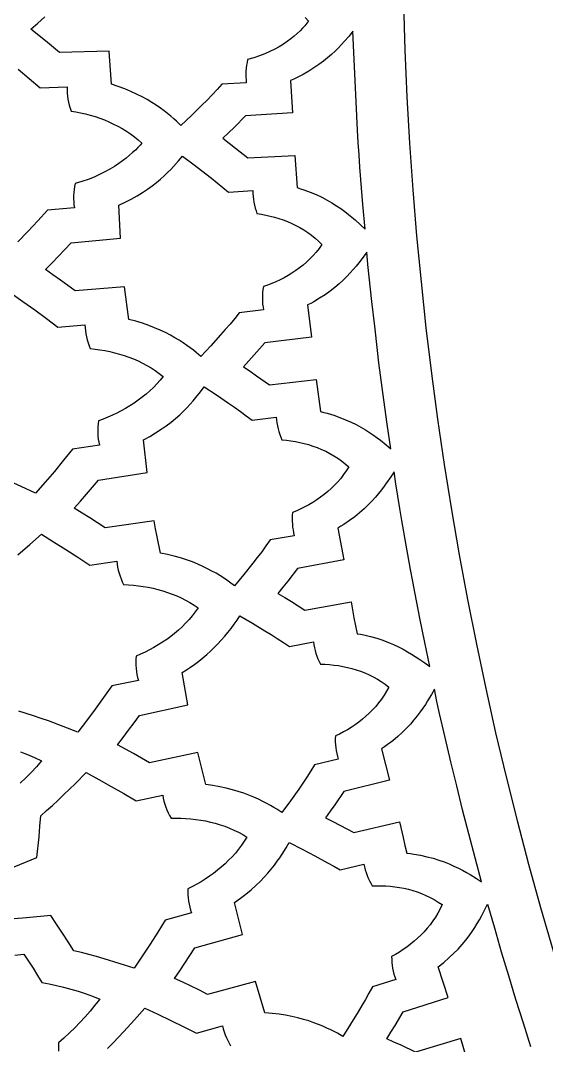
# Model space of a CAD drawing. Extents: x -550 to 550, y -550 to 550.
# Drawn here: x -392.1 to -341, y -110.6 to -10.8 of the extents above; entities that cross this region are included whole.
import ezdxf

# ---------------------------------------------------------------- set-up
doc = ezdxf.new("R2010")
doc.units = 0
doc.layers.add('LAYER_1', color=18, linetype='CONTINUOUS')
doc.layers.add('LAYER_10', color=4, linetype='CONTINUOUS')

msp = doc.modelspace()

# ---------------------------------------------------------------- linework, layer by layer
at = {"layer": 'LAYER_1'}
msp.add_lwpolyline([(0, 549.9999999999998, 0.4142135623730951), (-550, -4.34e-14, 0.4142135623730951), (0, -549.9999999999998, 0.4142135623730951), (550, -4.34e-14, 0.4142135623730951)], format="xyb", close=True, dxfattribs=at)
for points in [[(-364.4249635946248, -10.55961869550333), (-364.1191101074219, -10.89906120300293), (-364.2864763751417, -11.12098056146144), (-364.478384654258, -11.35531654193987), (-364.6953536759534, -11.59975744362826), (-364.9379021714101, -11.85199156571659), (-365.2065488718109, -12.10970720739488), (-365.501812508338, -12.37059266785314), (-365.8242118121741, -12.63233624628139), (-366.1742655145015, -12.89262624186962), (-366.5524923465026, -13.14915095380785), (-366.95941103936, -13.39959868128609), (-367.3955403242562, -13.64165772349435), (-367.8613989323734, -13.87301637962263), (-368.3575055948942, -14.09136294886095), (-368.8843790430012, -14.29438573039932), (-369.4425380078767, -14.47977302342774), (-370.0325012207031, -14.64521312713623), (-370.0927184156668, -14.92353398498215), (-370.140567008038, -15.2051170546024), (-370.1759563529785, -15.48911345465097), (-370.1987958056498, -15.77467430378188), (-370.2089947212135, -16.06095072064912), (-370.2064624548311, -16.34709382390672), (-370.1911083616644, -16.63225473220867), (-370.162841796875, -16.91558456420898), (-372.5304870605469, -17.04830551147461), (-373.0075447550124, -17.57044767513307), (-373.4929675313812, -18.08485442396081), (-373.9856089050794, -18.59251098592346), (-374.4843223915335, -19.09440258898666), (-375.4953797644152, -20.08483183027723), (-376.5169677734375, -21.06402397155762), (-376.9565364374239, -20.65013886160583), (-377.2150659288305, -20.41769658143052), (-377.5003908384924, -20.1715564327862), (-377.8132351503946, -19.91419487692087), (-378.1543228485216, -19.64808837508249), (-378.5243779168585, -19.37571338851903), (-378.92412433939, -19.09954637847846), (-379.354286100101, -18.82206380620875), (-379.8155871829763, -18.54574213295787), (-380.3087515720006, -18.27305781997379), (-380.8345032511589, -18.00648732850448), (-381.3935662044361, -17.74850711979792), (-381.9866644158167, -17.50159365510206), (-382.6145218692858, -17.26822339566489), (-383.2778625488281, -17.05087280273438), (-383.5106201171875, -13.84856224060059), (-388.3208923339844, -13.97563934326172), (-389.7092306397541, -12.83210719896333), (-391.1129913330078, -11.70691251754761), (-390.438074677763, -11.108953110849), (-389.7695639547288, -10.50396562075921)], [(-392.3662876054836, -15.58069690069596), (-391.2881281758562, -16.48219026730609), (-390.2241516113281, -17.4001293182373), (-387.589111328125, -17.30817222595215), (-387.5915875278799, -17.60664995891505), (-387.5795007192845, -17.90586875060404), (-387.5530833250339, -18.20485193161209), (-387.5125677678233, -18.50262283253217), (-387.4581864703476, -18.79820478395727), (-387.390171855302, -19.09062111648035), (-387.3087563453815, -19.3788951606944), (-387.2141723632812, -19.66205024719238), (-386.745515753669, -19.73947530890137), (-386.2766858724582, -19.83248732804962), (-385.8087896558686, -19.94111365614908), (-385.3429340401202, -20.06538164471169), (-384.8802259614328, -20.20531864524941), (-384.4217723560262, -20.36095200927417), (-383.9686801601204, -20.53230908829794), (-383.5220563099352, -20.71941723383264), (-383.0830077416906, -20.92230379739024), (-382.6526413916063, -21.14099613048268), (-382.2320641959022, -21.37552158462191), (-381.8223830907983, -21.62590751131987), (-381.4247050125144, -21.89218126208851), (-381.0401368972703, -22.17437018843977), (-380.669785681286, -22.47250164188561), (-380.3147583007812, -22.78660297393799), (-380.4992887314295, -22.99308760738825), (-380.7108276127952, -23.21703316008541), (-380.9499087496361, -23.45581029676345), (-381.2170659467092, -23.70678968215634), (-381.5128330087721, -23.96734198099809), (-381.8377437405822, -24.23483785802266), (-382.1923319468968, -24.50664797796404), (-382.5771314324735, -24.7801430055562), (-382.9926760020695, -25.05269360553314), (-383.4394994604423, -25.32167044262883), (-383.9181356123493, -25.58444418157725), (-384.4291182625479, -25.8383854871124), (-384.9729812157955, -26.08086502396824), (-385.5502582768494, -26.30925345687877), (-386.1614832504672, -26.52092145057797), (-386.4799930184743, -26.61966361545268), (-386.8071899414062, -26.7132396697998), (-386.8656276573636, -27.00580607520642), (-386.9103160543026, -27.30181160381039), (-386.9411586523086, -27.6002559877279), (-386.9580589714668, -27.90013895907509), (-386.9609205318626, -28.20046024996813), (-386.9496468535813, -28.50021959252319), (-386.924141456708, -28.79841671885642), (-386.8843078613281, -29.09405136108398), (-389.5113525390625, -29.31726837158203), (-390.4523653543793, -30.35527817346582), (-391.409564397165, -31.37860775568296), (-392.382264749669, -32.38723310758059)], [(-393.0458374023438, -37.40045547485352), (-391.8885025943249, -38.20115470273607), (-390.7430475561659, -39.01903207435966), (-389.6100943136545, -39.85412299254364), (-388.4902648925781, -40.70646286010742), (-385.8653259277344, -40.45707321166992), (-385.8490600427315, -40.75522233998685), (-385.8181996572084, -41.05319374214531), (-385.7730431441224, -41.3500290759298), (-385.7138888764307, -41.64476999912478), (-385.6410352270904, -41.93645816951474), (-385.5547805690588, -42.22413524488415), (-385.4554232752929, -42.50684288301748), (-385.34326171875, -42.78362274169922), (-384.8702434983126, -42.83281869566737), (-384.3961345727589, -42.89757714132257), (-383.9220331990877, -42.97798838177924), (-383.4490376342974, -43.07414272015178), (-382.9782461353871, -43.18613045955462), (-382.5107569593551, -43.31404190310218), (-382.0476683632005, -43.45796735390886), (-381.5900786039218, -43.6179971150891), (-381.1390859385177, -43.79422148975731), (-380.695788623987, -43.9867307810279), (-380.2612849173283, -44.1956152920153), (-379.8366730755404, -44.42096532583392), (-379.4230513556219, -44.66287118559818), (-379.0215180145716, -44.9214231744225), (-378.6331713093882, -45.1967115954213), (-378.2591094970703, -45.48882675170898), (-378.557732895834, -45.85995040631735), (-378.8736037003837, -46.21845480326525), (-379.2056928294498, -46.56413877921032), (-379.5529712017625, -46.89680117081023), (-379.914409736052, -47.21624081472263), (-380.2889793510484, -47.52225654760518), (-380.6756509654821, -47.81464720611553), (-381.0733954980832, -48.09321162691133), (-381.481183867582, -48.35774864665024), (-381.8979869927086, -48.60805710198993), (-382.3227757921935, -48.84393582958802), (-382.7545211847666, -49.06518366610219), (-383.1921940891583, -49.27159944819008), (-383.6347654240988, -49.46298201250934), (-384.0812061083182, -49.63913019571766), (-384.5304870605469, -49.79984283447266), (-384.5704985806209, -50.09539239838222), (-384.5965440124332, -50.39351593436133), (-384.6085972863024, -50.69320817455763), (-384.6066323325472, -50.99346385111878), (-384.5906230814862, -51.29327769619242), (-384.5605434634383, -51.59164444192621), (-384.5163674087221, -51.8875588204678), (-384.4580688476562, -52.18001556396484), (-387.0669860839844, -52.56000900268555), (-387.9414137810506, -53.65200551565432), (-388.8328683787262, -54.73036225558155), (-389.7407195975855, -55.79496685331371), (-390.6643371582031, -56.84570693969727), (-392.0482291310849, -56.21286766399984), (-393.4398987653746, -55.59647691955725)], [(-392.3759253756139, -62.84342940367658), (-391.2317903382383, -61.84531315444141), (-390.09619140625, -60.83795547485352), (-388.9020056862104, -61.5761383580848), (-387.714587378857, -62.32532666579374), (-386.5361549841259, -63.08842634763705), (-385.3689270019531, -63.86834335327148), (-382.7634887695312, -63.46239852905273), (-382.7285181159663, -63.75902366122311), (-382.6789773284968, -64.05454904568487), (-382.6152312573828, -64.34804016295578), (-382.5376447528844, -64.63856249355365), (-382.4465826652619, -64.92518151799624), (-382.3424098447752, -65.20696271680137), (-382.2254911416845, -65.4829715704868), (-382.09619140625, -65.75227355957031), (-381.6205015659552, -65.77311125774766), (-381.1428043439875, -65.80940311487043), (-380.6641860473769, -65.86130458362652), (-380.1857329831536, -65.92897111670385), (-379.7085314583478, -66.0125581667903), (-379.2336677799897, -66.11222118657378), (-378.7622282551092, -66.22811562874216), (-378.2952991907366, -66.36039694598335), (-377.833966893902, -66.50922059098528), (-377.3793176716356, -66.6747420164358), (-376.9324378309675, -66.85711667502282), (-376.4944136789279, -67.05650001943425), (-376.0663315225468, -67.273047502358), (-375.6492776688544, -67.50691457648195), (-375.2443384248808, -67.758256694494), (-374.8526000976562, -68.02722930908203), (-375.1288724767242, -68.41697254503879), (-375.423445378565, -68.7948533841176), (-375.7352671523572, -69.16064122191862), (-376.0632861472797, -69.51410545404201), (-376.4064507125111, -69.85501547608787), (-376.76370919723, -70.18314068365638), (-377.1340099506152, -70.49825047234765), (-377.5163013218453, -70.80011423776185), (-377.909531660099, -71.0885013754991), (-378.3126493145551, -71.36318128115954), (-378.7246026343922, -71.62392335034332), (-379.144339968789, -71.87049697865058), (-379.5708096669242, -72.10267156168145), (-380.0029600779764, -72.32021649503608), (-380.4397395511244, -72.52290117431461), (-380.8800964355469, -72.71049499511719), (-380.901518299709, -73.00786182211351), (-380.9088240831314, -73.30692390953598), (-380.9020540839404, -73.60667535565653), (-380.8812486002621, -73.90611025874719), (-380.846447930223, -74.20422271707987), (-380.7976923719493, -74.5000068289266), (-380.7350222235673, -74.79245669255931), (-380.6584777832031, -75.08056640625), (-383.239990234375, -75.61589813232422), (-384.0447499187085, -76.75765853084573), (-384.8673583785996, -77.88683306512557), (-385.7071772365933, -79.00328183222348), (-386.5635681152344, -80.10686492919922), (-387.9851950064163, -79.55840135661524), (-389.4136033236234, -79.02687581895023), (-390.131524102666, -78.77184531166067), (-390.8525485410305, -78.52630591123882), (-391.5771460729887, -78.29200981706404), (-392.3057861328125, -78.07070922851562)], [(-392.1395782579443, -82.02778691263497), (-391.4540690993961, -82.29802711922233), (-390.7695607134267, -82.59354010594541), (-390.0858459472656, -82.91679382324219), (-390.583509982067, -83.4910410434151), (-391.0929398376911, -84.04024549933251), (-391.613349780012, -84.56675302441343), (-392.1439540749035, -85.07290945207681)], [(-392.745480079989, -93.22807487751373), (-390.5285949707031, -92.32905578613281), (-390.3279360400151, -90.29151756639071), (-390.2366120598399, -89.27203475827491), (-390.1648864746094, -88.25112915039062), (-389.5909651481104, -87.75041738808204), (-389.0253615698056, -87.2402946321996), (-388.4669926190627, -86.72207543203498), (-387.9147751752491, -86.19707433687984), (-386.8244623258806, -85.13198465876468), (-385.7457580566406, -84.0555419921875), (-384.5148083556161, -84.72045244527284), (-383.2921594927486, -85.40071407141895), (-382.0775751706161, -86.09531554601087), (-380.8708190917969, -86.8032455444336), (-378.2941284179688, -86.24217224121094), (-378.240582144701, -86.5361195498531), (-378.1725499882552, -86.82804885702774), (-378.0904601157125, -87.11705321908217), (-377.9947406941536, -87.4022256923637), (-377.8858198906595, -87.68265933321965), (-377.7641258723112, -87.95744719799731), (-377.6300868061893, -88.225682343044), (-377.484130859375, -88.48645782470703), (-377.0074763137462, -88.47867667088674), (-376.5279032986401, -88.48621071741769), (-376.046482880088, -88.50927759944702), (-375.5642861241211, -88.54809495212189), (-375.0823840967706, -88.60288041058945), (-374.6018478640677, -88.67385160999683), (-374.1237484920438, -88.76122618549121), (-373.6491570467299, -88.86522177221973), (-373.1791445941574, -88.98605600532952), (-372.7147822003575, -89.12394651996777), (-372.2571409313613, -89.2791109512816), (-371.8072918532003, -89.45176693441815), (-371.3663060319055, -89.6421321045246), (-370.9352545335083, -89.8504240967481), (-370.5152084240398, -90.07686054623576), (-370.1072387695312, -90.32165908813477), (-370.3588332708365, -90.72719061518175), (-370.6294609437179, -91.12199292434504), (-370.9180830213775, -91.50576641546706), (-371.2236607370171, -91.87821148839029), (-371.5451553238388, -92.23902854295721), (-371.8815280150445, -92.58791797901026), (-372.2317400438363, -92.9245801963919), (-372.594752643416, -93.24871559494464), (-372.9695270469856, -93.56002457451092), (-373.3550244877471, -93.8582075349332), (-373.7502061989026, -94.14296487605395), (-374.1540334136537, -94.41399699771564), (-374.5654673652028, -94.67100429976074), (-374.9834692867515, -94.91368718203171), (-375.4070004115021, -95.14174604437099), (-375.8350219726562, -95.3548812866211), (-375.8457924692295, -95.6532725806224), (-375.8412736803131, -95.95299818047692), (-375.8215705425285, -96.25289680060322), (-375.7867879924976, -96.55180715541988), (-375.737030966842, -96.84856795934539), (-375.6724044021834, -97.14201792679839), (-375.5930132351433, -97.43099577219738), (-375.4989624023438, -97.71434020996094), (-378.0438842773438, -98.40310668945312), (-378.7761605371096, -99.59022550414923), (-379.5270603076202, -100.7658515999758), (-380.2959774707074, -101.9297867896133), (-381.0823059082031, -103.0818328857422), (-382.5365116520335, -102.6200236075545), (-383.9964524722983, -102.1755160950308), (-384.7294790089374, -101.9641877094667), (-385.4650258820976, -101.762509415607), (-386.2034552809163, -101.5722560968812), (-386.9451293945312, -101.3952026367188), (-387.4964759855524, -100.5299316602323), (-388.0582800194171, -99.6713204122599), (-388.6218659796085, -98.8138314136019), (-389.1785583496094, -97.9519271850586), (-391.5580292492436, -98.1745562332405), (-392.7463685567849, -98.29849288011452)], [(-348.4234924316406, -112.941650390625), (-349.3101501464844, -109.9187698364258), (-353.6903686523438, -111.2478103637695), (-355.0927191056728, -110.5963723104032), (-355.7977720595596, -110.278902061025), (-356.5063018798828, -109.969051361084), (-356.0947465625488, -109.3136261595844), (-355.6902907757866, -108.6539029276696), (-354.8970031738281, -107.3252334594727), (-350.5291748046875, -105.9558715820312), (-351.4947509765625, -102.9574127197266), (-350.9540177657069, -102.5294069887194), (-350.4540176301201, -102.0967499666921), (-349.9928846359429, -101.6617641851648), (-349.5687528493156, -101.2267721756576), (-349.1797563363787, -100.7940964696905), (-348.8240291632728, -100.3660595987835), (-348.4997053961383, -99.94498409445688), (-348.2049191011158, -99.53319248823057), (-347.9378043443457, -99.13300731162468), (-347.6964951919687, -98.74675109615927), (-347.4791257101252, -98.37674637335445), (-347.2838299649557, -98.02531567473027), (-346.9519959492008, -97.38746647610412), (-346.6860656738281, -96.8517837524414), (-346.0357737148862, -99.17241380188449), (-345.3610545421394, -101.4862324365592), (-344.668134911067, -103.7948947147098), (-343.9632415771484, -106.1000556945801), (-343.248159114561, -108.4020348258877), (-342.5181934850247, -110.6992109807897)], [(-392.6841029991053, -101.8362946622648), (-391.7872314453125, -101.7304611206055), (-391.3369649299464, -102.409505993975), (-390.8960801505976, -103.0947728242202), (-390.4647816387236, -103.7861105024871), (-390.0432739257812, -104.4833679199219), (-389.3390998162891, -104.6222217200881), (-388.6361692013553, -104.7740890949125), (-387.9341197427925, -104.9414202667408), (-387.2325891024134, -105.1266654579185), (-386.5312149420304, -105.3322748907913), (-385.8296349234561, -105.5606987877049), (-385.1274867085032, -105.814387371005), (-384.4244079589844, -106.0957908630371), (-384.88556721304, -106.6984555830553), (-385.3600320880021, -107.2768412681377), (-385.8468712027, -107.833238941705), (-386.3451531759629, -108.3699396271781), (-386.8539466266201, -108.8892343479776), (-387.3723201735008, -109.3934141275244), (-387.8993424354344, -109.8847699892393), (-388.43408203125, -110.365592956543), (-388.4426601154621, -111.1795128134314)], [(-383.6523594868328, -110.8972047780488), (-383.1143585473509, -110.3546561738962), (-382.5846684283659, -109.8037835806818), (-382.0620702399706, -109.2459245336352), (-381.0332740953197, -108.1145972189638), (-380.0182189941406, -106.9713745117188), (-378.7549166922465, -107.5612743958262), (-377.5008538398985, -108.1708713003136), (-376.2540087209215, -108.7953514633357), (-375.0123596191406, -109.4299011230469), (-372.4736938476562, -108.7156143188477), (-372.4017717183305, -109.0057116762263), (-372.3155156199243, -109.292882351576), (-372.2154124324063, -109.5762504418028), (-372.1019490357446, -109.8549400438131), (-371.9756123099079, -110.1280752545129), (-371.8368891348645, -110.3947801708087), (-371.6862663905828, -110.6541788896064)]]:
    msp.add_lwpolyline(points, dxfattribs=at)
for points in [[(-372.4433898925781, -22.31503105163574), (-371.2195568616613, -23.26354719745185), (-370.0057067871094, -24.22436332702637), (-365.4340515136719, -23.97167205810547), (-365.2282409667969, -27.11429595947266), (-364.8963578388562, -27.21608269012502), (-364.5737312330629, -27.32302106836897), (-363.9557781855996, -27.5509153578857), (-363.3734430197693, -27.79510400853099), (-362.8257869309343, -28.05271220081295), (-362.3118711144568, -28.32086511523972), (-361.8307567656992, -28.59668793231942), (-361.3815050800238, -28.87730583256018), (-360.9631772527928, -29.15984399647011), (-360.5748344793685, -29.44142760455736), (-360.2155379551134, -29.71918183733005), (-359.8843488753897, -29.9902318752963), (-359.5803284355595, -30.25170289896424), (-359.0500382570296, -30.73440862543769), (-358.6171569824219, -31.14430046081543), (-358.8150939765673, -28.74201416690585), (-359.0161442706957, -26.3397717105983), (-359.1109654496327, -25.13824262657777), (-359.19831920682, -23.93621534799673), (-359.2754569600096, -22.73352015686817), (-359.3396301269531, -21.52998733520508), (-359.7938232421875, -11.89880180358887), (-360.1721730609142, -12.35743822747661), (-360.638233505548, -12.90000879266593), (-360.9073529191784, -13.19590575275897), (-361.2022372372038, -13.50454989758975), (-361.5241655422635, -13.82319577696238), (-361.8744169169969, -14.149097940681), (-362.2542704440434, -14.4795109385497), (-362.6650052060423, -14.81168932037261), (-363.1079002856331, -15.14288763595384), (-363.5842347654552, -15.47036043509751), (-364.0952877281479, -15.79136226760774), (-364.6423382563506, -16.10314768328864), (-365.2266654327028, -16.40297123194432), (-365.5332074772597, -16.54753935295149), (-365.8495483398438, -16.68808746337891), (-365.6599426269531, -19.83204650878906), (-370.228515625, -20.12687683105469), (-371.3265648857083, -21.23026690015881), (-371.8820463992474, -21.77560090073374)], [(-389.6983642578125, -35.07495880126953), (-389.0620646194104, -34.43788135805818), (-388.4326385000117, -33.79413805454013), (-387.8097324860759, -33.14419772539996), (-387.1929931640625, -32.48852920532227), (-382.4024658203125, -32.04043960571289), (-382.5727844238281, -28.83468818664551), (-381.9420416451863, -28.54014744919383), (-381.3484209428124, -28.23386148232118), (-380.790903407062, -27.91820967186549), (-380.2684701282907, -27.59557140366471), (-379.7801021968538, -27.26832606355676), (-379.3247807031069, -26.9388530373796), (-378.9014867374054, -26.60953171097116), (-378.509201390105, -26.28274147016937), (-378.146905751561, -25.96086170081219), (-377.813580912129, -25.64627178873754), (-377.5082079621645, -25.34135111978336), (-377.229767992023, -25.0484790797876), (-376.749611352631, -24.50839843002307), (-376.3649597167969, -24.04506492614746), (-375.2282112882864, -24.89487719885219), (-374.1005012748535, -25.75706785511719), (-373.5425792789046, -26.19560239234146), (-372.9899692128611, -26.64058830376378), (-372.4436885187685, -27.09314451548684), (-371.9047546386719, -27.55438995361328), (-369.5380249023438, -27.40347480773926), (-369.530574875051, -27.68827682191349), (-369.510061589025, -27.97327315223049), (-369.4766902597717, -28.25763570963455), (-369.4306661027973, -28.54053640506995), (-369.3721943336081, -28.82114714948098), (-369.3014801677101, -29.09863985381193), (-369.2187288206096, -29.37218642900709), (-369.1241455078125, -29.64095878601074), (-368.6955198855584, -29.70472811347424), (-368.2666803364481, -29.78410543051509), (-367.8386298242218, -29.87930513780875), (-367.4123713126194, -29.99054163603065), (-366.9889077653811, -30.11802932585621), (-366.5692421462468, -30.26198260796088), (-366.1543774189565, -30.42261588302009), (-365.7453165472505, -30.60014355170928), (-365.3430624948687, -30.79478001470387), (-364.9486182255512, -31.00673967267932), (-364.5629867030378, -31.23623692631104), (-364.1871708910689, -31.48348617627448), (-363.8221737533843, -31.74870182324507), (-363.4689982537242, -32.03209826789825), (-363.1286473558286, -32.33388991090945), (-362.8021240234375, -32.6542911529541), (-363.0712599691655, -33.02569082079469), (-363.3564001460834, -33.38179814114027), (-363.6566088664763, -33.72259152719518), (-363.9709504426287, -34.04804939216382), (-364.2984891868254, -34.35815014925053), (-364.6382894113511, -34.6528722116597), (-364.9894154284906, -34.93219399259569), (-365.3509315505285, -35.19609390526286), (-365.7219020897496, -35.4445503628656), (-366.1013913584385, -35.67754177860826), (-366.4884636688802, -35.89504656569521), (-366.8821833333593, -36.09704313733082), (-367.2816146641604, -36.28350990671947), (-367.6858219735684, -36.45442528706551), (-368.0938695738679, -36.60976769157332), (-368.5048217773438, -36.74951553344727), (-368.5474793768277, -37.03097324932399), (-368.5775747445518, -37.31491326342125), (-368.5950743461279, -37.60048212168471), (-368.5999446471679, -37.88682637006006), (-368.5921521132835, -38.17309255449297), (-368.5716632100867, -38.4584272209291), (-368.5384444031893, -38.74197691531413), (-368.4924621582031, -39.02288818359375), (-370.8478698730469, -39.29696273803711), (-371.2913328781725, -39.84657057930001), (-371.7436530265998, -40.38894278296407), (-372.2036185359148, -40.924997916414), (-372.670017623704, -41.4556545470345), (-373.61726940505, -42.50444656932596), (-374.5757141113281, -43.54266738891602), (-375.0404369083221, -43.15598534948923), (-375.313043719536, -42.93949927286451), (-375.6132468614977, -42.71093878086648), (-375.9416208759092, -42.47282059042084), (-376.2987403044727, -42.22766141845325), (-376.6851796888907, -41.9779779818894), (-377.1015135708652, -41.72628699765498), (-377.5483164920986, -41.47510518267566), (-378.0261629942931, -41.22694925387714), (-378.535627619151, -40.98433592818508), (-379.0772849083744, -40.74978192252517), (-379.6517094036656, -40.52580395382309), (-380.259475646727, -40.31491873900453), (-380.9011581792606, -40.11964299499517), (-381.5773315429688, -39.9424934387207), (-382.0107116699219, -36.76086807250977), (-386.8050842285156, -37.1754264831543), (-388.2446237601526, -36.11563426456255), (-388.9688518236238, -35.59169369668509)], [(-370.4303741455078, -44.54739379882812), (-369.7930411772509, -44.97930300282316), (-369.160540545866, -45.4180952650629), (-367.9062194824219, -46.31053161621094), (-363.3591003417969, -45.78496932983398), (-362.9600524902344, -48.90888214111328), (-362.6221591224684, -48.99061276216467), (-362.2932012559378, -49.07803408530913), (-361.6617104293176, -49.26848719135821), (-361.0648168158414, -49.47731816622251), (-360.5017572209771, -49.70160371686397), (-359.9717684501925, -49.93842055024457), (-359.4740873089553, -50.18484537332627), (-359.0079506027335, -50.43795489307102), (-358.5725951369947, -50.69482581644081), (-358.1672577172068, -50.9525348503976), (-357.7911751488375, -51.20815870190333), (-357.4435842373546, -51.45877407792), (-357.1237217882259, -51.70145768540954), (-356.5641294989024, -52.15133642265517), (-356.1062927246094, -52.53440856933594), (-356.4494874264682, -50.14866540518321), (-356.7894803637038, -47.76229463232602), (-357.1106982374957, -45.37341862552017), (-357.2593998697189, -44.17745440149768), (-357.3975677490234, -42.98015975952148), (-357.6696219394423, -40.58478012942294), (-357.9455079027514, -38.18995048852887), (-358.2080553504758, -35.7939318429944), (-358.3289614158454, -34.59493320791047), (-358.4400939941406, -33.39498519897461), (-358.7948025169948, -33.87222058601232), (-359.2298632874717, -34.44005682081294), (-359.4812809910878, -34.75118778415463), (-359.7572930272325, -35.07685399307338), (-360.0594014861136, -35.41435045878131), (-360.3891084579386, -35.76097219249052), (-360.7479160329152, -36.11401420541313), (-361.1373263012509, -36.47077150876127), (-361.5588413531536, -36.82853911374702), (-362.0139632788307, -37.18461203158251), (-362.50419416849, -37.53628527347984), (-363.0310361123392, -37.88085385065114), (-363.5959912005858, -38.21561277430851), (-363.893230577048, -38.37846830707326), (-364.2005615234375, -38.53785705566406), (-363.8139953613281, -41.66384124755859), (-368.3564758300781, -42.2313346862793), (-369.3834731168139, -43.39808573547543), (-369.9038118841917, -43.97550821757531)], [(-386.8923187255859, -58.3161506652832), (-386.2970646870377, -57.64237410123475), (-385.7090412820604, -56.96238770876401), (-385.1278749521173, -56.2766331821261), (-384.5531921386719, -55.58555221557617), (-379.7982788085938, -54.85180282592773), (-380.1695251464844, -51.66331100463867), (-379.5571182668881, -51.33079033305301), (-378.9827194218327, -50.98869023251443), (-378.4451076305373, -50.63936118706528), (-377.9430619122206, -50.28515368074791), (-377.4753612861018, -49.92841819760466), (-377.0407847713997, -49.5715052216779), (-376.6381113873334, -49.21676523700994), (-376.2661201531216, -48.86654872764316), (-375.9235900879834, -48.5232061776199), (-375.6093002111377, -48.18908807098251), (-375.3220295418037, -47.86654489177333), (-375.0605570992, -47.55792712403471), (-374.6101229710598, -46.99186975913855), (-374.2482299804688, -46.50971984863281), (-373.0709491501221, -47.29812759366081), (-371.8970929016816, -48.09200981367549), (-371.314487051086, -48.49500658852747), (-370.7363830124588, -48.90417526619569), (-370.163996007964, -49.32111694136999), (-369.5985412597656, -49.74743270874023), (-367.2449645996094, -49.45523452758789), (-367.2196378236491, -49.73910327130551), (-367.1812515680321, -50.02234320314087), (-367.1300659881255, -50.3041419693953), (-367.0663412392968, -50.58368721637012), (-366.9903374769135, -50.86016659036667), (-366.9023148563429, -51.13276773768629), (-366.8025335329523, -51.40067830463029), (-366.6912536621094, -51.6630859375), (-366.2590398066582, -51.70103498822643), (-365.8256890467523, -51.75455922695166), (-365.3921845131501, -51.8239303016386), (-364.9595093366103, -51.90941986025017), (-364.5286466478909, -52.01129955074929), (-364.1005795777506, -52.12984102109887), (-363.6762912569475, -52.26531591926184), (-363.2567648162403, -52.41799589320113), (-362.8429833863872, -52.58815259087965), (-362.4359300981469, -52.77605766026031), (-362.0365880822774, -52.98198274930604), (-361.6459404695373, -53.20619950597975), (-361.264970390685, -53.44897957824438), (-360.8946609764789, -53.71059461406283), (-360.5359953576775, -53.99131626139803), (-360.1899566650391, -54.29141616821289), (-360.4366078036633, -54.67958962976721), (-360.7005055868581, -55.05312811150915), (-360.9806769780981, -55.41199262965269), (-361.2761489408581, -55.75614420041178), (-361.5859484386127, -56.08554384000041), (-361.9091024348369, -56.40015256463255), (-362.2446378930053, -56.69993139052216), (-362.5915817765926, -56.98484133388321), (-362.9489610490737, -57.25484341092967), (-363.3158026739233, -57.50989863787552), (-363.691133614616, -57.74996803093472), (-364.0739808346266, -57.97501260632124), (-364.4633712974299, -58.18499338024905), (-364.8583319665008, -58.37987136893212), (-365.2578898053138, -58.55960758858442), (-365.6610717773438, -58.72416305541992), (-365.6860389822974, -59.00764789265402), (-365.6982819355629, -59.29282585483263), (-365.6978276391184, -59.57884187860945), (-365.6847030949416, -59.86484090063815), (-365.6589353050104, -60.14996785757243), (-365.6205512713026, -60.43336768606601), (-365.5695779957961, -60.71418532277253), (-365.5060424804688, -60.9915657043457), (-367.8408203125, -61.40593338012695), (-368.2491546541626, -61.98082648707077), (-368.6667851927406, -62.54903118672855), (-369.0924434348457, -63.11139188240092), (-369.5248608870897, -63.66875297738851), (-370.4048994484409, -64.77185397851193), (-371.2967529296875, -65.8650894165039), (-371.7849553777832, -65.50717024778965), (-372.0706701840689, -65.30754868253764), (-372.3846893252587, -65.09754058003557), (-372.7274342614114, -64.87968702779324), (-373.0993264525859, -64.6565291133206), (-373.5007873588414, -64.43060792412746), (-373.9322384402368, -64.2044645477237), (-374.3941011568311, -63.9806400716192), (-374.8867969686833, -63.76167558332381), (-375.4107473358523, -63.55011217034742), (-375.9663737183972, -63.34849092019989), (-376.5540975763771, -63.15935292039109), (-377.1743403698507, -62.98523925843087), (-377.8275235588773, -62.82869102182912), (-378.5140686035156, -62.6922492980957), (-378.8321816588443, -61.1186560461193), (-378.9861448620007, -60.33088641710806), (-379.1308898925781, -59.54141235351562), (-383.8905639648438, -60.24174880981445), (-384.6336844149683, -59.74925197632919), (-385.3815153910889, -59.26377138436083), (-386.1343093442725, -58.78587996898646)], [(-367.0943908691406, -66.61932754516602), (-366.4308892397684, -67.01208449980484), (-365.7717880611058, -67.4120105168273), (-364.4632873535156, -68.2272720336914), (-359.9557800292969, -67.43072509765625), (-359.8257889964507, -68.20724467955966), (-359.6876132937145, -68.98238386454847), (-359.3950805664062, -70.52972412109375), (-359.052385735512, -70.59105422426057), (-358.7182739870403, -70.65859279563826), (-358.0755071465007, -70.81081502979087), (-357.4661948630585, -70.98343019708085), (-356.8897519549846, -71.17347767103746), (-356.3455932405502, -71.37799682518995), (-355.8331335380263, -71.59402703306759), (-355.3517876656841, -71.81860766819963), (-354.9009704417944, -72.04877810411534), (-354.4800966846284, -72.28157771434398), (-354.0885812124573, -72.51404587241478), (-353.725838843552, -72.74322195185704), (-353.3912843961836, -72.9661453262), (-352.8043985391416, -73.38139145370508), (-352.3232421875, -73.73609924316406), (-352.8104514419171, -71.37566303423444), (-353.2882841657976, -69.0131709437734), (-353.7475279378828, -66.64700399543935), (-353.9673000853589, -65.46203651946317), (-354.1789703369141, -64.27554321289062), (-354.5998999468837, -61.90182844295539), (-355.0210637356055, -59.52821912482638), (-355.2258048656317, -58.3405335586822), (-355.4234902427061, -57.15176981368116), (-355.6117484342819, -55.96155970922045), (-355.7882080078125, -54.76953506469727), (-356.1151208277686, -55.26757297789642), (-356.5174639494164, -55.86049733852837), (-356.7510252550429, -56.18606913263314), (-357.0083681940941, -56.52759517379788), (-357.2911341192373, -56.88248634042319), (-357.6009643831398, -57.24815351090967), (-357.9395003384689, -57.62200756365792), (-358.3083833378917, -58.00145937706853), (-358.7092547340755, -58.38391982954209), (-359.1437558796878, -58.7667997994792), (-359.6135281273956, -59.14751016528045), (-360.1202128298663, -59.52346180534644), (-360.6654513397673, -59.89206559807776), (-360.9530411952126, -60.0728029511931), (-361.2508850097656, -60.250732421875), (-360.6686401367188, -63.34637832641602), (-365.1688842773438, -64.18448638916016), (-366.1211877598893, -65.41000393885221), (-366.6045041085659, -66.01725158887606)], [(-382.7044830322266, -81.34780883789062), (-382.1522534637425, -80.64004321431344), (-381.6076978826923, -79.92646283304103), (-381.0703781076104, -79.20751579660065), (-380.5398559570312, -78.48365020751953), (-375.8374633789062, -77.46688079833984), (-376.4082336425781, -74.3082504272461), (-375.9894975401232, -74.04925351479156), (-375.578283847446, -73.77638500454592), (-375.1749003558398, -73.49019120558287), (-374.7796548565976, -73.19121842697615), (-374.3928551410126, -72.88001297779944), (-374.0148090003779, -72.55712116712645), (-373.6458242259865, -72.22308930403089), (-373.2862086091316, -71.87846369758645), (-372.9362699411064, -71.52379065686686), (-372.5963160132039, -71.15961649094581), (-372.2666546167172, -70.78648750889701), (-371.9475935429396, -70.40495001979416), (-371.6394405831641, -70.01555033271097), (-371.3425035286838, -69.61883475672114), (-371.0570901707918, -69.21534960089838), (-370.7835083007812, -68.8056411743164), (-369.5660054844999, -69.52159965841626), (-368.3538519764028, -70.24692754690165), (-367.7518359336879, -70.61609190122567), (-367.1536228829364, -70.99118286677017), (-366.5600347124541, -71.3733951969099), (-365.9718933105469, -71.76392364501953), (-363.639892578125, -71.3313980102539), (-363.5967579313478, -71.6132002857541), (-363.5406218198474, -71.8935505195269), (-363.4717988933332, -72.17165660515333), (-363.3906038015149, -72.44672643621443), (-363.297351194102, -72.71796790629121), (-363.1923557208039, -72.98458890896467), (-363.0759320313302, -73.24579733781584), (-362.9483947753906, -73.50080108642578), (-362.514134940435, -73.51277792252425), (-362.0778153112713, -73.54022626295216), (-361.6403966281655, -73.58347562306264), (-361.2028396313838, -73.64285551820885), (-360.7661050611924, -73.71869546374396), (-360.3311536578574, -73.81132497502111), (-359.8989461616449, -73.92107356739345), (-359.470443312821, -74.04827075621415), (-359.0466058516519, -74.19324605683636), (-358.6283945184036, -74.35632898461321), (-358.2167700533424, -74.53784905489789), (-357.8126931967344, -74.73813578304353), (-357.4171246888457, -74.95751868440328), (-357.0310252699422, -75.19632727433032), (-356.6553556802904, -75.45489106817779), (-356.2910766601562, -75.73353958129883), (-356.5139202067716, -76.1367147899044), (-356.7551013462941, -76.52616687435861), (-357.0136272467204, -76.90180853101444), (-357.2885050760466, -77.26355245622491), (-357.5787420022691, -77.61131134634307), (-357.8833451933841, -77.94499789772195), (-358.2013218173881, -78.26452480671455), (-358.5316790422772, -78.56980476967391), (-358.8734240360479, -78.86075048295308), (-359.2255639666962, -79.13727464290507), (-359.5871060022187, -79.3992899458829), (-359.9570573106114, -79.64670908823959), (-360.3344250598709, -79.87944476632819), (-360.7182164179934, -80.09740967650171), (-361.1074385529752, -80.30051651511319), (-361.5010986328125, -80.48867797851562), (-361.5149648828677, -80.7728508747262), (-361.5133430672425, -81.05821205139482), (-361.4968633782628, -81.34383223639973), (-361.4661560082546, -81.62878215761918), (-361.4218511495436, -81.91213254293142), (-361.3645789944557, -82.19295412021464), (-361.294969735317, -82.47031761734709), (-361.2136535644531, -82.74329376220703), (-363.5194702148438, -83.29662322998047), (-363.8912781108551, -83.89453647515649), (-364.2727690480572, -84.486346616052), (-364.6626283520089, -85.07281645743211), (-365.0595413482695, -85.6547088040619), (-365.8692697199525, -86.8078122321307), (-366.6914367675781, -87.9517593383789), (-367.2013565704688, -87.62402489263044), (-367.4991407812824, -87.44203780953292), (-367.8258319659702, -87.25138386865441), (-368.1816982002537, -87.05462285677078), (-368.5670075598543, -86.85431456065791), (-368.9820281204936, -86.65301876709171), (-369.427027957893, -86.45329526284804), (-369.902275147774, -86.25770383470284), (-370.4080377658581, -86.06880426943194), (-370.9445838878668, -85.88915635381126), (-371.5121815895216, -85.72131987461668), (-372.1110989465438, -85.5678546186241), (-372.7416040346553, -85.43132037260939), (-373.4039649295772, -85.31427692334846), (-374.0984497070312, -85.21928405761719), (-374.4998386870031, -83.66535444529623), (-374.8767700195312, -82.10530090332031), (-379.5860290527344, -83.08902740478516), (-380.3590415409573, -82.64223955197849), (-381.1363237573194, -82.20274094218432), (-381.918072116262, -81.77108092196693)], [(-362.4471740722656, -88.45232772827148), (-361.7598859469741, -88.80436745891497), (-361.0765419875271, -89.1637927873378), (-359.7186279296875, -89.89864349365234), (-355.2668151855469, -88.83395385742188), (-354.9184035748545, -90.36992285854518), (-354.737300221865, -91.1362613301051), (-354.5459899902344, -91.90006256103516), (-354.1997329353884, -91.94070883001248), (-353.8616766695828, -91.98805983206483), (-353.2099636863449, -92.10138233540238), (-352.5904454030243, -92.23704267106345), (-352.002716182125, -92.39205343906363), (-351.4463703861506, -92.56342723941856), (-350.9210023776049, -92.74817667214387), (-350.4262065189918, -92.94331433725515), (-349.961577172815, -93.14585283476804), (-349.5267087015783, -93.35280476469813), (-349.1211954677855, -93.5611827270611), (-348.7446318339404, -93.76799932187251), (-348.3966121625467, -93.970267149148), (-347.784582157129, -94.34920690115369), (-347.2818603515625, -94.67410278320312), (-347.9111716048449, -92.34762814750026), (-348.5251387692659, -90.01691688947845), (-349.1207954296692, -87.68136638074819), (-349.6951751708984, -85.34037399291992), (-350.2592333007895, -82.99664623098485), (-350.8173068644735, -80.6516029334061), (-351.3568598999735, -78.30255554003494), (-351.6157737315367, -77.12569013238073), (-351.8653564453125, -75.94681549072266), (-352.1623407012019, -76.4645741876287), (-352.5301009964147, -77.08094991775933), (-352.744916223405, -77.41997599912781), (-352.9826983377914, -77.77628453341521), (-353.245204965429, -78.1474182521591), (-353.534193732173, -78.53091988689707), (-353.8514222638783, -78.92433216916669), (-354.1986481864001, -79.32519783050554), (-354.5776291255935, -79.73105960245124), (-354.9901227073136, -80.13946021654135), (-355.4378865574155, -80.54794240431345), (-355.9226783017542, -80.95404889730514), (-356.4462555661848, -81.35532242705403), (-356.7231380265143, -81.55337893431789), (-357.0103759765625, -81.74930572509766), (-356.2348327636719, -84.80238342285156), (-360.6767883300781, -85.90809631347656), (-361.5510112858358, -87.18767882861553), (-361.9956552305008, -87.82238152158203)], [(-377.1501312255859, -104.0882301330566), (-376.6428640646136, -103.3491547501173), (-376.1436141530427, -102.6047483273122), (-375.6519448297454, -101.855412084418), (-375.1674194335938, -101.1015472412109), (-370.5343322753906, -99.8053970336914), (-371.3021850585938, -96.6890640258789), (-370.7310261564249, -96.28385514111565), (-370.198433439603, -95.87409931208276), (-369.7029836089993, -95.46192911630328), (-369.2432533654852, -95.04947713130025), (-368.8178194099323, -94.6388759345967), (-368.4252584432119, -94.23225810371568), (-368.0641471661955, -93.83175621618025), (-367.7330622797546, -93.43950284951345), (-367.4305804847605, -93.0576305812383), (-367.1552784820848, -92.68827198887789), (-366.9057329725987, -92.33355964995522), (-366.6805206571739, -91.99562614199337), (-366.2974024119937, -91.37862592904422), (-365.9945373535156, -90.85433197021484), (-364.741237800475, -91.49586616039471), (-363.4947715905332, -92.15092581469602), (-362.2589685965553, -92.82546083984755), (-361.6462626408231, -93.17189096234492), (-361.0376586914062, -93.52542114257812), (-358.7355041503906, -92.95423126220703), (-358.6747497823474, -93.23284433999099), (-358.6010995389053, -93.50918695910174), (-358.5149220344344, -93.78249108923745), (-358.4165858833052, -94.0519887000963), (-358.3064596998878, -94.31691176137647), (-358.1849120985526, -94.57649224277611), (-358.0523116936697, -94.82996211399342), (-357.9090270996094, -95.07655334472656), (-357.4742882556274, -95.06251001347161), (-357.0365822906404, -95.06377500845808), (-356.5968426094927, -95.0807331760705), (-356.1560026170285, -95.11376936269338), (-355.7149957180922, -95.16326841471121), (-355.2747553175278, -95.22961517850854), (-354.8362148201799, -95.31319450046985), (-354.4003076308925, -95.41439122697966), (-353.96796715451, -95.53359020442247), (-353.5401267958765, -95.67117627918282), (-353.1177199598364, -95.82753429764517), (-352.701680051234, -96.00304910619408), (-352.2929404749135, -96.19810555121404), (-351.8924346357192, -96.41308847908955), (-351.5010959384952, -96.64838273620515), (-351.1198577880859, -96.90437316894531), (-351.317262291222, -97.31995296364774), (-351.5338538952022, -97.72293684625424), (-351.7686417562486, -98.11317786330754), (-352.020635030583, -98.49052906135032), (-352.2888428744272, -98.85484348692526), (-352.5722744440034, -99.20597418657505), (-352.8699388955331, -99.5437742068424), (-353.1808453852385, -99.86809659426997), (-353.5040030693413, -100.1787943954005), (-353.8384211040633, -100.4757206567766), (-354.1831086456267, -100.758728424941), (-354.5370748502532, -101.0276707464365), (-354.8993288741647, -101.2824006678056), (-355.268879873583, -101.5227712355911), (-355.6447370047302, -101.7486354963357), (-356.0259094238281, -101.959846496582), (-356.023402959984, -102.2449431250118), (-356.0077345284246, -102.5306965065448), (-355.9787941636808, -102.8160700276283), (-355.9364719002837, -103.1000270747093), (-355.8806577727641, -103.3815310342352), (-355.8112418156532, -103.659545292653), (-355.7281140634819, -103.9330332364099), (-355.6311645507812, -104.2009582519531), (-357.8997802734375, -104.8911895751953), (-358.2337444657739, -105.5098716450861), (-358.5777834303246, -106.1230355040543), (-358.9305313130762, -106.7313654477896), (-359.2906222600153, -107.3355457719815), (-360.0273699304014, -108.5341947444941), (-360.777099609375, -109.7244567871094), (-361.3068548554561, -109.4282090034007), (-361.615607841778, -109.2645548379757), (-361.9537634891526, -109.0939779863431), (-362.3214361117286, -108.9190515706326), (-362.718740023655, -108.7423487129738), (-363.1457895390805, -108.5664425354963), (-363.6026989721538, -108.3939061603299), (-364.0895826370238, -108.2273127096041), (-364.6065548478394, -108.0692353054487), (-365.1537299187493, -107.9222470699933), (-365.7312221639023, -107.7889211253675), (-366.3391458974473, -107.6718305937011), (-366.977615433533, -107.5735485971235), (-367.6467450863083, -107.4966482577646), (-368.3466491699219, -107.4437026977539), (-368.823172131915, -105.9114580931756), (-369.2843627929688, -104.3744277954102), (-373.9263610839844, -105.6380310058594), (-374.7263912881442, -105.238680873934), (-375.5302493473819, -104.8468823532565), (-376.3381058103213, -104.4632079406798)]]:
    msp.add_lwpolyline(points, close=True, dxfattribs=at)
at = {"layer": 'LAYER_10'}
for points in [[(-485, 0, 0.4142135623730952), (0, -484.9999999999998, 0.4142135623730952), (485, 0, 0.4142135623730954), (0, 484.9999999999998, 0.4142135623730952)], [(355, -1.37561e-11, 0.4142135623730731), (1.37561e-11, 354.9999999999998, 0.4142135623730953), (-355, -1.705e-13, 0.4142135623730894), (-3.5811e-12, -354.9999999999998, 0.4142135623730726)]]:
    msp.add_lwpolyline(points, format="xyb", close=True, dxfattribs=at)

doc.saveas('drawing.dxf')
